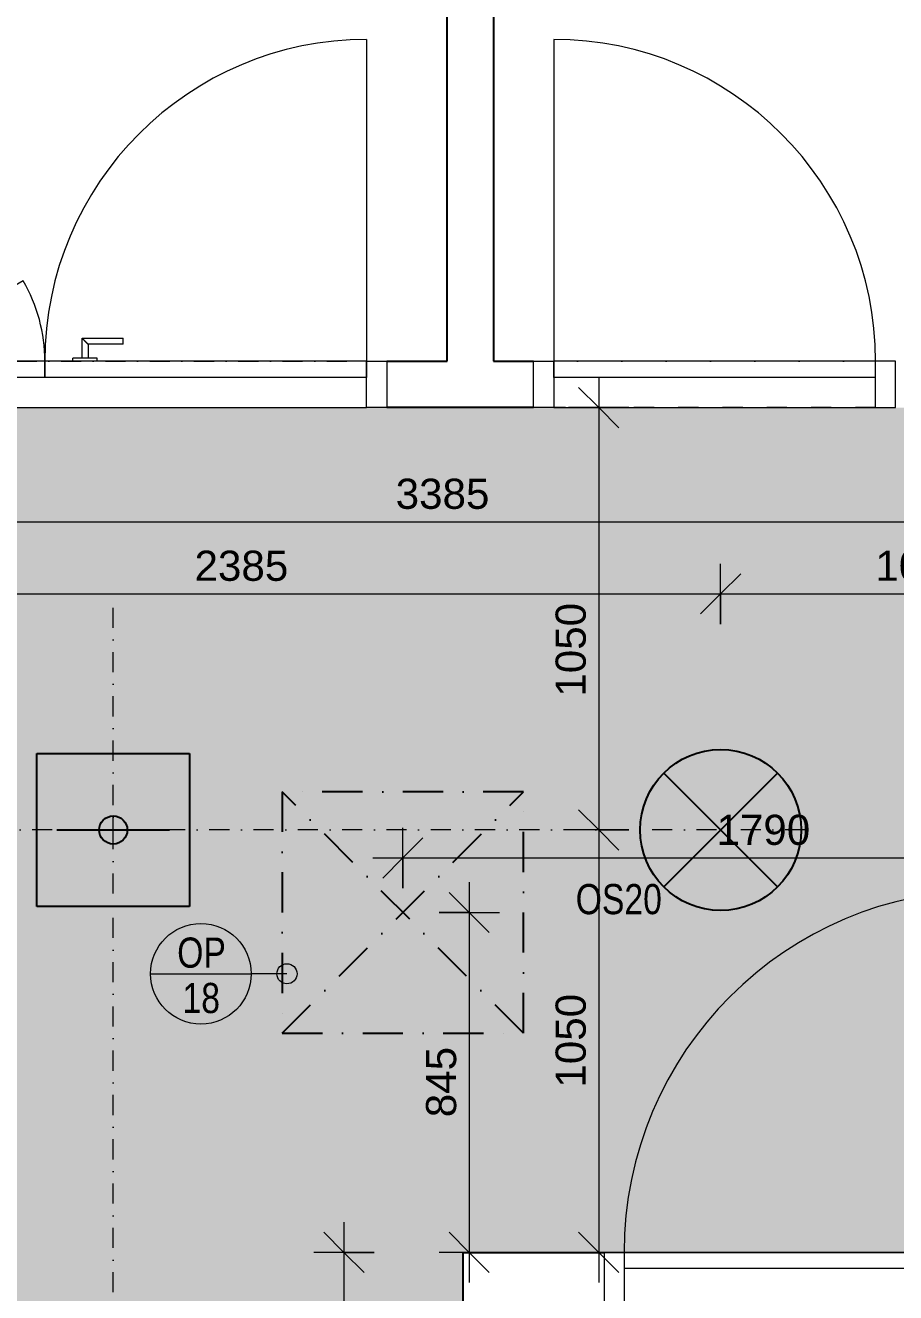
# Model space of a CAD drawing. Header units: millimetres. Extents: x -48130 to -1543, y -7799 to 13735.
# Drawn here: x -41563 to -39400, y -577 to 2573 of the extents above; entities that cross this region are included whole.
import ezdxf

# ---------------------------------------------------------------- set-up
doc = ezdxf.new("R2010")
doc.units = ezdxf.units.MM
for name, pattern in [('ABMV_DashDot_2_2mm-S0_6mm', [110, 50, -30, 0, -30]), ('HA_DashDot_2_2mm-S0_6mm', [110, 50, -30, 0, -30]), ('HA_DashDot_4mm-S1mm', [200, 100, -50, 0, -50])]:
    doc.linetypes.add(name, pattern=pattern)
for name, color, linetype, lineweight in [('A-____-____-DIMS', 9, 'Continuous', 5), ('A-____-____-DIMS-50', 9, 'Continuous', 5), ('A-CLNG-____-PATT', 9, 'Continuous', 9), ('A-DETL-____-OTLN', 9, 'Continuous', 25), ('A-DETL-____-THIN', 9, 'Continuous', 9), ('A-DETL-GENF-OTLN', 9, 'Continuous', 9), ('A-DOOR-____-MCUT', 9, 'HA_DashDot_2_2mm-S0_6mm', 9), ('A-DOOR-____-OTLN', 9, 'Continuous', 9), ('A-DOOR-FRAM-OTLN', 9, 'Continuous', 9), ('A-FLOR-____-OVHD', 9, 'HA_DashDot_4mm-S1mm', 25), ('A-GENM-____-IDEN', 9, 'Continuous', 9), ('E-LITE-EQPM-IDEN', 9, 'Continuous', 9), ('E-LITE-EQPM-OTLN', 9, 'Continuous', 9), ('I-WALL-____-MCUT', 9, 'Continuous', 25)]:
    doc.layers.add(name, color=color, linetype=linetype, lineweight=lineweight)
doc.styles.add('Arial_1', font='arial.ttf', dxfattribs={"height": 75})
doc.styles.add('Arial_2', font='arial.ttf', dxfattribs={"width": 0.8, "height": 75})
doc.dimstyles.new('Inner_Dimensions', dxfattribs={"dimscale": 304.8, "dimtxt": 76.519455, "dimasz": 0.328084, "dimexe": 0.246063, "dimexo": 0.0625, "dimgap": 0.032808, "dimtad": 1, "dimdec": 0, "dimzin": 0, "dimdsep": 46, "dimtxsty": 'Arial_1', "dimblk1": 'OBLIQUE', "dimblk2": 'OBLIQUE', "dimsah": 1, "dimcen": 0.09, "dimdle": 0.246063, "dimazin": 0, "dimtfac": 1, "dimtdec": 4, "dimtix": 1, "dimtmove": 0, "dimatfit": 3, "dimfxl": 0.246063, "dimfxlon": 1, "dimtvp": 1, "dimtolj": 1, "dimtzin": 0, "dimlwd": 9, "dimlwe": 9, "dimarcsym": 2})
doc.dimstyles.new('Inner_Dimensions_2', dxfattribs={"dimscale": 304.8, "dimtxt": 76.519455, "dimasz": 0.328084, "dimexe": 0.246063, "dimexo": 0.0625, "dimgap": 0.032808, "dimtad": 1, "dimdec": 0, "dimzin": 0, "dimdsep": 46, "dimtxsty": 'Arial_1', "dimblk1": 'OBLIQUE', "dimblk2": 'OBLIQUE', "dimsah": 1, "dimcen": 0.09, "dimdle": 0.246063, "dimazin": 0, "dimtfac": 1, "dimtdec": 4, "dimtix": 1, "dimtmove": 2, "dimatfit": 3, "dimfxl": 0.246063, "dimfxlon": 1, "dimtvp": 1, "dimtolj": 1, "dimtzin": 0, "dimlwd": 9, "dimlwe": 9, "dimarcsym": 2})

# ---------------------------------------------------------------- blocks, each defined once
blk = doc.blocks.new('HA_DR_Single_Swing_Solid - In_BJ_900x2100_Vstup-2040228-DPS_2NP-C')
at = {"layer": 'A-DOOR-____-MCUT'}
for p, q in [((-450, 125), (450, 125)), ((-450, -125), (450, -125))]:
    blk.add_line(p, q, dxfattribs=at)
at = {"layer": 'A-DOOR-____-OTLN', "lineweight": 5}
blk.add_line((450, 1025), (450, 125), dxfattribs=at)
at = {"layer": 'A-DOOR-____-OTLN'}
for p, q in [((-500, 125), (500, 125)), ((450, 125), (-450, 125)), ((-450, 125), (-450, 85)), ((450, 125), (450, 85)), ((450, 85), (-450, 85)), ((-500, -125), (500, -125))]:
    blk.add_line(p, q, dxfattribs=at)
at = {"layer": 'A-DOOR-____-OTLN', "lineweight": 5}
blk.add_arc((450, 125), 900, 90, 180, dxfattribs=at)
at = {"layer": 'A-DOOR-FRAM-OTLN'}
for p, q in [((-500, 125), (-500, -125)), ((-450, 125), (-500, 125)), ((-450, 125), (-450, -125)), ((450, -125), (450, 125)), ((450, 125), (500, 125)), ((500, 125), (500, -125)), ((-500, -125), (-450, -125)), ((-450, -125), (450, -125)), ((500, -125), (450, -125))]:
    blk.add_line(p, q, dxfattribs=at)
blk = doc.blocks.new('HA_DR_Double_Swing_Solid - In_BJ_1200x2100_800-1662813-DPS_2NP-C')
at = {"layer": 'A-DOOR-____-MCUT'}
for p, q in [((-600, 57.5), (600, 57.5)), ((-600, -57.5), (600, -57.5))]:
    blk.add_line(p, q, dxfattribs=at)
at = {"layer": 'A-DOOR-____-OTLN', "lineweight": 5}
for p, q in [((600, 857.5), (600, 57.5)), ((-253.6, 257.5), (-600, 57.5))]:
    blk.add_line(p, q, dxfattribs=at)
at = {"layer": 'A-DOOR-____-OTLN'}
for p, q in [((-107.5, 65.5), (-107.5, 115)), ((-107.5, 115), (-5, 115)), ((-92.5, 100), (-92.5, 65.5)), ((-5, 100), (-92.5, 100)), ((-5, 100), (-5, 115)), ((-70, 65.5), (-130, 65.5)), ((-130, 57.5), (-130, 65.5)), ((-70, 57.5), (-70, 65.5)), ((-200, 57.5), (-600, 57.5)), ((-600, 17.5), (-600, 57.5)), ((-200, 17.5), (-200, 57.5)), ((600, 57.5), (-200, 57.5)), ((-200, 57.5), (-200, 17.5)), ((600, 57.5), (600, 17.5)), ((-200, 17.5), (-600, 17.5)), ((600, 17.5), (-200, 17.5))]:
    blk.add_line(p, q, dxfattribs=at)
at = {"layer": 'A-DOOR-____-OTLN', "lineweight": 5}
for centre, radius, start, end in [((600, 57.5), 800, 90, 180), ((-600, 57.5), 400, 360, 30)]:
    blk.add_arc(centre, radius, start, end, dxfattribs=at)
at = {"layer": 'A-DOOR-____-OTLN'}
blk.add_open_spline([(-107.5, 115), (-107.5, 115), (-107.4, 114.9), (-106.9, 114.4), (-106.5, 114), (-106.1, 113.6), (-105.6, 113.1), (-105.2, 112.7), (-104.6, 112.1), (-103.9, 111.4), (-103.3, 110.8), (-102.9, 110.4), (-102.4, 109.9), (-101.9, 109.4), (-101.5, 109), (-101, 108.5), (-100.5, 108), (-100, 107.5), (-99.5, 107), (-99, 106.5), (-98.5, 106), (-98.1, 105.6), (-97.6, 105.1), (-97.1, 104.6), (-96.7, 104.2), (-96.2, 103.7), (-95.8, 103.3), (-95.3, 102.8), (-94.8, 102.3), (-94.4, 101.9), (-93.9, 101.4), (-93.5, 101), (-93.1, 100.6), (-92.6, 100.1), (-92.5, 100), (-92.5, 100)], degree=3, knots=[0, 0, 0, 0, 0.083333, 0.125, 0.166667, 0.208333, 0.229167, 0.25, 0.291667, 0.333333, 0.354167, 0.375, 0.395833, 0.416667, 0.4375, 0.458333, 0.479167, 0.5, 0.520833, 0.541667, 0.5625, 0.583333, 0.604167, 0.625, 0.645833, 0.666667, 0.6875, 0.708333, 0.75, 0.770833, 0.791667, 0.833333, 0.875, 0.916667, 1, 1, 1, 1], dxfattribs=at)
at = {"layer": 'A-DOOR-FRAM-OTLN'}
for p, q in [((-650, 57.5), (-650, -57.5)), ((-600, 57.5), (-650, 57.5)), ((-600, 57.5), (-600, -57.5)), ((600, -57.5), (600, 57.5)), ((600, 57.5), (650, 57.5)), ((650, 57.5), (650, -57.5)), ((-650, -57.5), (-600, -57.5)), ((-600, -57.5), (600, -57.5)), ((650, -57.5), (600, -57.5))]:
    blk.add_line(p, q, dxfattribs=at)
blk = doc.blocks.new('HA_DR_Single_Swing_Solid - In_BJ_800x2100-2040331-DPS_2NP-C')
at = {"layer": 'A-DOOR-____-MCUT'}
for p, q in [((-400, 57.5), (400, 57.5)), ((-400, -57.5), (400, -57.5))]:
    blk.add_line(p, q, dxfattribs=at)
at = {"layer": 'A-DOOR-____-OTLN'}
for p, q in [((-400, -17.5), (-400, -57.5)), ((-400, -17.5), (400, -17.5)), ((400, -17.5), (400, -57.5)), ((-400, -57.5), (400, -57.5))]:
    blk.add_line(p, q, dxfattribs=at)
at = {"layer": 'A-DOOR-____-OTLN', "lineweight": 5}
blk.add_line((400, -857.5), (400, -57.5), dxfattribs=at)
blk.add_arc((400, -57.5), 800, 180, 270, dxfattribs=at)
at = {"layer": 'A-DOOR-FRAM-OTLN'}
for p, q in [((-400, 57.5), (-450, 57.5)), ((-450, 57.5), (-450, -57.5)), ((400, 57.5), (-400, 57.5)), ((-400, 57.5), (-400, -57.5)), ((400, -57.5), (400, 57.5)), ((400, 57.5), (450, 57.5)), ((450, 57.5), (450, -57.5)), ((-450, -57.5), (-400, -57.5)), ((450, -57.5), (400, -57.5))]:
    blk.add_line(p, q, dxfattribs=at)
blk = doc.blocks.new('HA_LF_GenericSymbol - OS20_chodby-1935301-DPS_2NP-C')
at = {"layer": 'E-LITE-EQPM-OTLN', "color": 11, "lineweight": 25}
for p, q in [((141.4, 141.4), (-141.4, -141.4)), ((-141.4, 141.4), (141.4, -141.4))]:
    blk.add_line(p, q, dxfattribs=at)
blk.add_circle((0, 0), 200, dxfattribs=at)
blk = doc.blocks.new('DIMBLOCK63-DPS_2NP-C')
at = {"layer": 'A-____-____-DIMS-50', "lineweight": 9, "transparency": 16777216}
for p, q in [((-40138, 1623.2), (-40188, 1673.2)), ((-40138, 1698.2), (-40138, 573.2)), ((-40063, 1623.2), (-40213, 1623.2)), ((-40138, 1623.2), (-40088, 1573.2)), ((-40138, 1623.2), (-40063, 1623.2)), ((-40138, 573.2), (-40188, 623.2)), ((-40063, 573.2), (-40213, 573.2)), ((-40138, 573.2), (-40088, 523.2)), ((-40138, 573.2), (-40063, 573.2))]:
    blk.add_line(p, q, dxfattribs=at)
at = {"layer": 'A-____-____-DIMS-50', "color": 0, "lineweight": 9, "transparency": 16777216, "insert": (-40245.3, 904.6), "char_height": 75, "width": 276.883, "attachment_point": 1, "rotation": 90, "line_spacing_factor": 0.941778, "style": 'Arial_1'}
blk.add_mtext('1050', dxfattribs=at)
blk = doc.blocks.new('_Oblique')
at = {"color": 0, "linetype": 'ByBlock', "lineweight": -2}
blk.add_line((-0.5, -0.5), (0.5, 0.5), dxfattribs=at)
blk = doc.blocks.new('DIMBLOCK64-DPS_2NP-C')
at = {"layer": 'A-____-____-DIMS-50', "lineweight": 9, "transparency": 16777216}
for p, q in [((-40138, 573.2), (-40188, 623.2)), ((-40063, 573.2), (-40213, 573.2)), ((-40138, 573.2), (-40138, -551.8)), ((-40138, 573.2), (-40088, 523.2)), ((-40138, 573.2), (-40063, 573.2)), ((-40138, -476.8), (-40188, -426.8)), ((-40063, -476.8), (-40213, -476.8)), ((-40138, -476.8), (-40088, -526.8)), ((-40138, -476.8), (-40063, -476.8))]:
    blk.add_line(p, q, dxfattribs=at)
at = {"layer": 'A-____-____-DIMS-50', "color": 0, "lineweight": 9, "transparency": 16777216, "insert": (-40245.3, -67.2), "char_height": 75, "width": 276.883, "attachment_point": 1, "rotation": 90, "line_spacing_factor": 0.941778, "style": 'Arial_1'}
blk.add_mtext('1050', dxfattribs=at)
blk = doc.blocks.new('DIMBLOCK97-DPS_2NP-C')
at = {"layer": 'A-____-____-DIMS-50', "lineweight": 9, "transparency": 16777216}
for p, q in [((-42219.9, 1235.1), (-42219.9, 1085.1)), ((-42219.9, 1160.1), (-42219.9, 1235.1)), ((-39834.9, 1085.1), (-39834.9, 1235.1)), ((-42219.9, 1160.1), (-42169.9, 1210.1)), ((-39834.9, 1160.1), (-39784.9, 1210.1)), ((-42294.9, 1160.1), (-39834.9, 1160.1)), ((-42219.9, 1160.1), (-42269.9, 1110.1)), ((-39834.9, 1160.1), (-39884.9, 1110.1)), ((-39834.9, 1160.1), (-39834.9, 1085.1))]:
    blk.add_line(p, q, dxfattribs=at)
at = {"layer": 'A-____-____-DIMS-50', "color": 0, "lineweight": 9, "transparency": 16777216, "insert": (-41142.8, 1267.5), "char_height": 75, "width": 276.883, "attachment_point": 1, "line_spacing_factor": 0.941778, "style": 'Arial_1'}
blk.add_mtext('2385', dxfattribs=at)
blk = doc.blocks.new('DIMBLOCK98-DPS_2NP-C')
at = {"layer": 'A-____-____-DIMS-50', "lineweight": 9, "transparency": 16777216}
for p, q in [((-39834.9, 1085.1), (-39834.9, 1235.1)), ((-38834.9, 1235.1), (-38834.9, 1085.1)), ((-38834.9, 1160.1), (-38834.9, 1235.1)), ((-39834.9, 1160.1), (-39784.9, 1210.1)), ((-38834.9, 1160.1), (-38784.9, 1210.1)), ((-39834.9, 1160.1), (-39884.9, 1110.1)), ((-39834.9, 1160.1), (-38759.9, 1160.1)), ((-39834.9, 1160.1), (-39834.9, 1085.1)), ((-38834.9, 1160.1), (-38884.9, 1110.1))]:
    blk.add_line(p, q, dxfattribs=at)
at = {"layer": 'A-____-____-DIMS-50', "color": 0, "lineweight": 9, "transparency": 16777216, "insert": (-39450.3, 1267.5), "char_height": 75, "width": 276.883, "attachment_point": 1, "line_spacing_factor": 0.941778, "style": 'Arial_1'}
blk.add_mtext('1000', dxfattribs=at)
blk = doc.blocks.new('DIMBLOCK99-DPS_2NP-C')
at = {"layer": 'A-____-____-DIMS-50', "lineweight": 9, "transparency": 16777216}
for p, q in [((-40771.4, -401.8), (-40771.4, -1501.8)), ((-40771.4, -476.8), (-40821.4, -426.8)), ((-40696.4, -476.8), (-40846.4, -476.8)), ((-40771.4, -476.8), (-40721.4, -526.8)), ((-40771.4, -476.8), (-40696.4, -476.8)), ((-40771.4, -1501.8), (-40821.4, -1451.8)), ((-40846.4, -1501.8), (-40696.4, -1501.8)), ((-40771.4, -1501.8), (-40846.4, -1501.8)), ((-40771.4, -1501.8), (-40721.4, -1551.8))]:
    blk.add_line(p, q, dxfattribs=at)
at = {"layer": 'A-____-____-DIMS-50', "color": 0, "lineweight": 9, "transparency": 16777216, "insert": (-40878.8, -1104.7), "char_height": 75, "width": 276.883, "attachment_point": 1, "rotation": 90, "line_spacing_factor": 0.941778, "style": 'Arial_1'}
blk.add_mtext('1025', dxfattribs=at)
blk = doc.blocks.new('HA_TAG_GM_Products - Generic-588599-DPS_2NP-C')
at = {"layer": 'A-GENM-____-IDEN'}
blk.add_line((-2.5, 0), (2.5, 0), dxfattribs=at)
blk.add_circle((0, 0), 2.5, dxfattribs=at)
blk = doc.blocks.new('DIMBLOCK105-DPS_2NP-C')
at = {"layer": 'A-____-____-DIMS-50', "lineweight": 9, "transparency": 16777216}
for p, q in [((-40624.9, 428.8), (-40624.9, 578.8)), ((-38834.9, 578.8), (-38834.9, 428.8)), ((-38834.9, 503.8), (-38834.9, 578.8)), ((-40624.9, 503.8), (-40574.9, 553.8)), ((-38834.9, 503.8), (-38784.9, 553.8)), ((-40699.9, 503.8), (-38759.9, 503.8)), ((-40624.9, 503.8), (-40674.9, 453.8)), ((-40624.9, 503.8), (-40624.9, 428.8)), ((-38834.9, 503.8), (-38884.9, 453.8))]:
    blk.add_line(p, q, dxfattribs=at)
at = {"layer": 'A-____-____-DIMS-50', "color": 0, "lineweight": 9, "transparency": 16777216, "insert": (-39845.3, 611.1), "char_height": 75, "width": 276.883, "attachment_point": 1, "line_spacing_factor": 0.941778, "style": 'Arial_1'}
blk.add_mtext('1790', dxfattribs=at)
blk = doc.blocks.new('DIMBLOCK106-DPS_2NP-C')
at = {"layer": 'A-____-____-DIMS-50', "lineweight": 9, "transparency": 16777216}
for p, q in [((-40460, 443.2), (-40460, -551.8)), ((-40460, 368.2), (-40510, 418.2)), ((-40535, 368.2), (-40385, 368.2)), ((-40460, 368.2), (-40535, 368.2)), ((-40460, 368.2), (-40410, 318.2)), ((-40460, -476.8), (-40510, -426.8)), ((-40385, -476.8), (-40535, -476.8)), ((-40460, -476.8), (-40410, -526.8)), ((-40460, -476.8), (-40385, -476.8))]:
    blk.add_line(p, q, dxfattribs=at)
at = {"layer": 'A-____-____-DIMS-50', "color": 0, "lineweight": 9, "transparency": 16777216, "insert": (-40567.4, -140.8), "char_height": 75, "width": 207.662, "attachment_point": 1, "rotation": 90, "line_spacing_factor": 0.941778, "style": 'Arial_1'}
blk.add_mtext('845', dxfattribs=at)
blk = doc.blocks.new('DIMBLOCK136-DPS_2NP-C')
at = {"layer": 'A-____-____-DIMS-50', "lineweight": 9, "transparency": 16777216}
for p, q in [((-42219.9, 1414.1), (-42219.9, 1264.1)), ((-42219.9, 1339.1), (-42219.9, 1414.1)), ((-42219.9, 1339.1), (-42169.9, 1389.1)), ((-38834.9, 1414.1), (-38834.9, 1264.1)), ((-38834.9, 1339.1), (-38834.9, 1414.1)), ((-38834.9, 1339.1), (-38784.9, 1389.1)), ((-42294.9, 1339.1), (-38759.9, 1339.1)), ((-42219.9, 1339.1), (-42269.9, 1289.1)), ((-38834.9, 1339.1), (-38884.9, 1289.1))]:
    blk.add_line(p, q, dxfattribs=at)
at = {"layer": 'A-____-____-DIMS-50', "color": 0, "lineweight": 9, "transparency": 16777216, "insert": (-40642.8, 1446.4), "char_height": 75, "width": 276.883, "attachment_point": 1, "line_spacing_factor": 0.941778, "style": 'Arial_1'}
blk.add_mtext('3385', dxfattribs=at)

msp = doc.modelspace()

# ---------------------------------------------------------------- hatches: boundary and pattern name
at = {"layer": 'A-CLNG-____-PATT', "lineweight": 5}
h = msp.add_hatch(color=256, dxfattribs=at)
h.paths.add_polyline_path([(-40474.9, -2551.8), (-40474.9, -476.8), (-38834.9, -476.8), (-38834.9, 1623.2), (-42219.9, 1623.2), (-42219.9, -2551.8), (-40574.9, -2551.8)])
h.paths.add_polyline_path([(-41344.9, 538.2), (-41354, 539.4), (-41362.4, 542.9), (-41369.7, 548.5), (-41375.2, 555.7), (-41378.7, 564.1), (-41379.9, 573.2), (-41378.7, 582.3), (-41375.2, 590.7), (-41368.6, 598.7), (-41362.4, 603.5), (-41354, 607), (-41344.9, 608.2), (-41335.8, 607), (-41327.4, 603.5), (-41320.2, 598), (-41314.6, 590.7), (-41311.1, 582.3), (-41309.9, 573.2), (-41311.1, 564.1), (-41314.6, 555.7), (-41320.2, 548.5), (-41327.4, 542.9), (-41335.8, 539.4)])
at = {"layer": 'A-DETL-GENF-OTLN'}
msp.add_hatch(color=1, dxfattribs=at).paths.add_polyline_path([(-41344.9, 538.2), (-41335.8, 539.4), (-41327.4, 542.9), (-41320.2, 548.5), (-41314.6, 555.7), (-41311.1, 564.1), (-41309.9, 573.2), (-41311.1, 582.3), (-41314.6, 590.7), (-41320.2, 598), (-41327.4, 603.5), (-41335.8, 607), (-41344.9, 608.2), (-41354, 607), (-41362.4, 603.5), (-41369.7, 598), (-41375.2, 590.7), (-41378.7, 582.3), (-41379.9, 573.2), (-41378.7, 564.1), (-41375.2, 555.7), (-41369.7, 548.5), (-41362.4, 542.9), (-41354, 539.4)])
at = {"layer": 'A-GENM-____-IDEN'}
h = msp.add_hatch(color=256, dxfattribs=at)
edge = h.paths.add_edge_path()
edge.add_arc((-40913, 215.8), 25, 0, 360)

# ---------------------------------------------------------------- linework, layer by layer
at = {"layer": 'A-DETL-____-OTLN', "linetype": 'ABMV_DashDot_2_2mm-S0_6mm', "lineweight": 5}
for p, q in [((-41344.9, -1676.8), (-41344.9, 1143.2)), ((-39624.9, 573.2), (-42004.9, 573.2))]:
    msp.add_line(p, q, dxfattribs=at)
at = {"layer": 'A-DETL-____-OTLN'}
for p, q in [((-41534.9, 763.2), (-41154.9, 763.2)), ((-41534.9, 383.2), (-41534.9, 763.2)), ((-41154.9, 763.2), (-41154.9, 383.2)), ((-41484.9, 573.2), (-41204.9, 573.2)), ((-41154.9, 383.2), (-41534.9, 383.2))]:
    msp.add_line(p, q, dxfattribs=at)
msp.add_circle((-41344.9, 573.2), 35, dxfattribs=at)
at = {"layer": 'A-DETL-____-THIN'}
msp.add_line((-41344.9, 538.2), (-41344.9, 608.2), dxfattribs=at)
for start, end in [(0, 180), (180, 360)]:
    msp.add_arc((-41344.9, 573.2), 35, start, end, dxfattribs=at)
at = {"layer": 'A-FLOR-____-OVHD'}
for p, q in [((-40324.9, 668.2), (-40924.9, 668.2)), ((-40924.9, 668.2), (-40924.9, 68.2)), ((-40324.9, 68.2), (-40924.9, 668.2)), ((-40924.9, 68.2), (-40324.9, 668.2)), ((-40324.9, 68.2), (-40324.9, 668.2)), ((-40924.9, 68.2), (-40324.9, 68.2))]:
    msp.add_line(p, q, dxfattribs=at)
at = {"layer": 'A-GENM-____-IDEN'}
msp.add_line((-40913, 215.8), (-41001.9, 215.8), dxfattribs=at)
msp.add_circle((-40913, 215.8), 25, dxfattribs=at)
at = {"layer": 'I-WALL-____-MCUT'}
for p, q in [((-40399.9, 6428.2), (-40399.9, 1738.2)), ((-40514.9, 1738.2), (-40514.9, 6148.2)), ((-40664.9, 1738.2), (-40514.9, 1738.2)), ((-40399.9, 1738.2), (-40299.9, 1738.2)), ((-40299.9, 1623.2), (-40664.9, 1623.2)), ((-40474.9, -2551.8), (-40474.9, -476.8)), ((-40474.9, -476.8), (-40124.9, -476.8))]:
    msp.add_line(p, q, dxfattribs=at)

# ---------------------------------------------------------------- block references
at = {"layer": 'A-DOOR-____-OTLN'}
for name, p in [('HA_DR_Double_Swing_Solid - In_BJ_1200x2100_800-1662813-DPS_2NP-C', (-41314.9, 1680.7)), ('HA_DR_Single_Swing_Solid - In_BJ_900x2100_Vstup-2040228-DPS_2NP-C', (-39624.9, -601.8))]:
    msp.add_blockref(name, p, dxfattribs=at)
at = {"layer": 'A-DOOR-____-OTLN', "rotation": 180}
msp.add_blockref('HA_DR_Single_Swing_Solid - In_BJ_800x2100-2040331-DPS_2NP-C', (-39849.9, 1680.7), dxfattribs=at)
at = {"layer": 'A-GENM-____-IDEN', "xscale": 49.99999999999998, "yscale": 49.99999999999998, "zscale": 49.99999999999998}
msp.add_blockref('HA_TAG_GM_Products - Generic-588599-DPS_2NP-C', (-41126.9, 215.8), dxfattribs=at)
at = {"layer": 'E-LITE-EQPM-OTLN', "color": 11, "lineweight": 25}
msp.add_blockref('HA_LF_GenericSymbol - OS20_chodby-1935301-DPS_2NP-C', (-39834.9, 573.2), dxfattribs=at)

# ---------------------------------------------------------------- texts
at = {"layer": 'A-GENM-____-IDEN', "lineweight": 5, "char_height": 75, "attachment_point": 1, "style": 'Arial_2'}
for s, insert, width in [('OP', (-41185.9, 305.9), 147.51), ('18', (-41172.7, 193.1), 115.443)]:
    msp.add_mtext(s, dxfattribs=dict(at, insert=insert, width=width))
at = {"layer": 'E-LITE-EQPM-IDEN', "lineweight": 5, "insert": (-40195.3, 438.9), "char_height": 75, "width": 262.953, "attachment_point": 1, "style": 'Arial_2'}
msp.add_mtext('OS20', dxfattribs=at)

# ---------------------------------------------------------------- dimensions: what is measured, and where the dimension line sits
at = {"layer": 'A-____-____-DIMS', "lineweight": 9}
dim = msp.add_linear_dim(base=(-40138, 573.2), p1=(-40063, 1623.2), p2=(-40063, 573.2), angle=90, dimstyle='Inner_Dimensions_2', override={"dimpost": '<>', "dimfxl": 1050}, dxfattribs=at)
dim.commit()
dim.dimension.update_dxf_attribs({"geometry": 'DIMBLOCK63-DPS_2NP-C', "text_midpoint": (-40195.3, 1043), "dimtype": 160, "text_rotation": 90})
for base, p1, p2, override, picture, middle in [((-38834.9, 1339.1), (-42219.9, 1414.1), (-38834.9, 1414.1), {"dimpost": '<>', "dimfxl": 3385}, 'DIMBLOCK136-DPS_2NP-C', (-40527.4, 1387.4)), ((-39834.9, 1160.1), (-42219.9, 1235.1), (-39834.9, 1085.1), {"dimpost": '<>', "dimfxl": 2389.712326}, 'DIMBLOCK97-DPS_2NP-C', (-41027.4, 1208.5)), ((-38834.9, 1160.1), (-39834.9, 1085.1), (-38834.9, 1235.1), {"dimpost": '<>', "dimfxl": 1011.187421}, 'DIMBLOCK98-DPS_2NP-C', (-39334.9, 1208.4)), ((-38834.9, 503.8), (-40624.9, 428.8), (-38834.9, 578.8), {"dimpost": '<>', "dimfxl": 1796.273921}, 'DIMBLOCK105-DPS_2NP-C', (-39729.9, 552))]:
    dim = msp.add_linear_dim(base=base, p1=p1, p2=p2, dimstyle='Inner_Dimensions', override=override, dxfattribs=at)
    dim.commit()
    dim.dimension.update_dxf_attribs({"geometry": picture, "text_midpoint": middle})
for base, p1, p2, override, picture, middle in [((-40138, -476.8), (-40063, 573.2), (-40063, -476.8), {"dimpost": '<>', "dimfxl": 1050}, 'DIMBLOCK64-DPS_2NP-C', (-40186.3, 48.2)), ((-40460, -476.8), (-40535, 368.2), (-40385, -476.8), {"dimpost": '<>', "dimfxl": 858.210347}, 'DIMBLOCK106-DPS_2NP-C', (-40508.3, -54.3)), ((-40771.4, -1501.8), (-40696.4, -476.8), (-40846.4, -1501.8), {"dimpost": '<>', "dimfxl": 1035.917468}, 'DIMBLOCK99-DPS_2NP-C', (-40819.7, -989.3))]:
    dim = msp.add_linear_dim(base=base, p1=p1, p2=p2, angle=90, dimstyle='Inner_Dimensions', override=override, dxfattribs=at)
    dim.commit()
    dim.dimension.update_dxf_attribs({"geometry": picture, "text_midpoint": middle})

doc.saveas('drawing.dxf')
